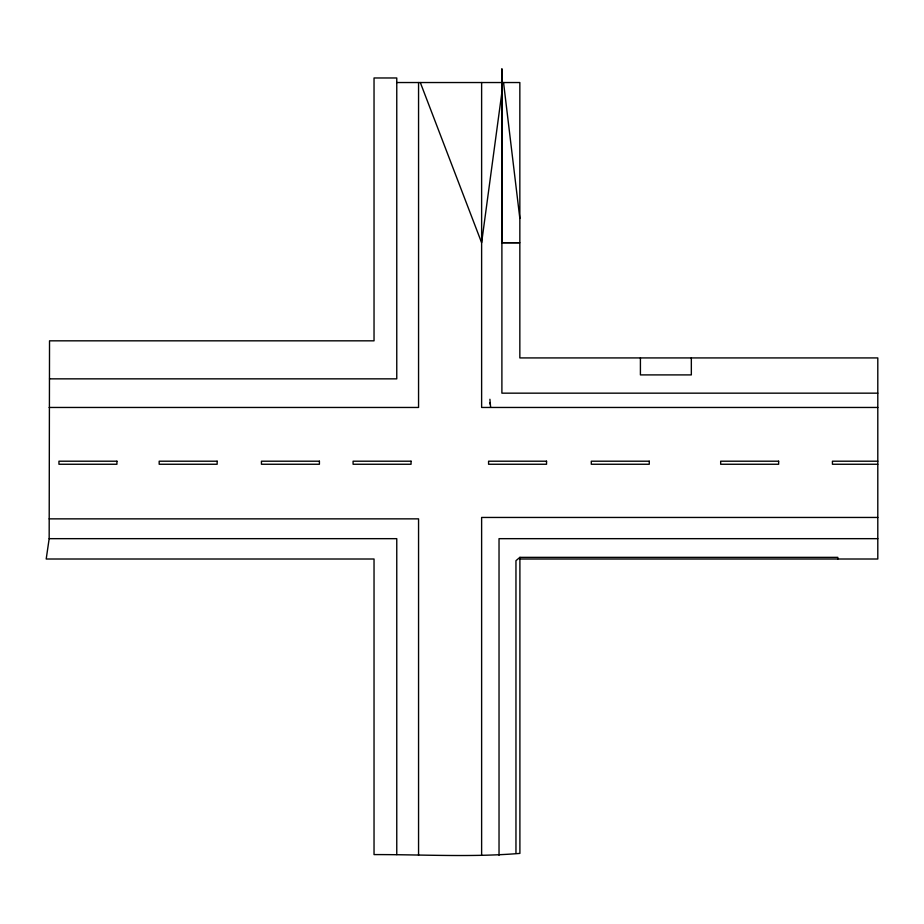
<?xml version="1.0" encoding="UTF-8"?>
<svg xmlns="http://www.w3.org/2000/svg" width="924" height="924" viewBox="0 0 924 924"><rect width="100%" height="100%" fill="white"/><g stroke="black" fill="none" stroke-linecap="round" stroke-linejoin="round"><path stroke-width="1.39" d="M501.882 230.411L501.894 68.757L501.894 393.162L877.8 393.162M837.825 559.008L837.825 557.357L519.9 557.357L519.9 853.395C471.552 857.426 422.638 854.457 374.035 854.596L374.035 559.008L46.2 559.008L49.168 538.669L49.526 340.829L374.035 340.829L374.035 77.974L396.766 77.974L396.766 378.852L49.526 378.852M519.9 557.357L515.962 560.683L515.962 853.118M396.766 82.536L519.842 82.536L519.842 357.923L877.8 357.923L877.8 559.008L519.9 559.008M501.963 242.712L519.762 242.712L501.963 242.689L501.894 92.273L481.623 242.712L420.316 82.536M49.168 407.461L418.56 407.461L418.56 82.536M877.8 407.461L481.623 407.461L481.623 82.536M877.8 461.203L832.432 461.203L832.432 464.252L877.8 464.252M877.8 517.452L481.623 517.452L481.623 855.243M49.168 518.861L418.56 518.861L418.56 855.243M49.168 538.669L396.766 538.669L396.766 854.596M877.8 538.669L499.029 538.669L499.029 855.243M503.545 82.536L519.842 218.41M489.905 399.272L490.621 407.288M489.639 402.841L489.732 403.857M691.337 357.923L691.337 374.901L640.413 374.901L640.413 357.923M116.921 461.203L58.951 461.203L58.951 464.252L116.921 464.252L116.921 461.203M217.152 461.203L159.182 461.203L159.182 464.252L217.152 464.252L217.152 461.203M319.415 461.203L261.446 461.203L261.446 464.252L319.415 464.252L319.415 461.203M411.053 461.203L353.084 461.203L353.084 464.252L411.053 464.252L411.053 461.203M546.546 461.203L488.577 461.203L488.577 464.252L546.546 464.252L546.546 461.203M649.26 461.203L591.291 461.203L591.291 464.252L649.26 464.252L649.26 461.203M778.643 461.203L720.674 461.203L720.674 464.252L778.643 464.252L778.643 461.203"/></g></svg>
